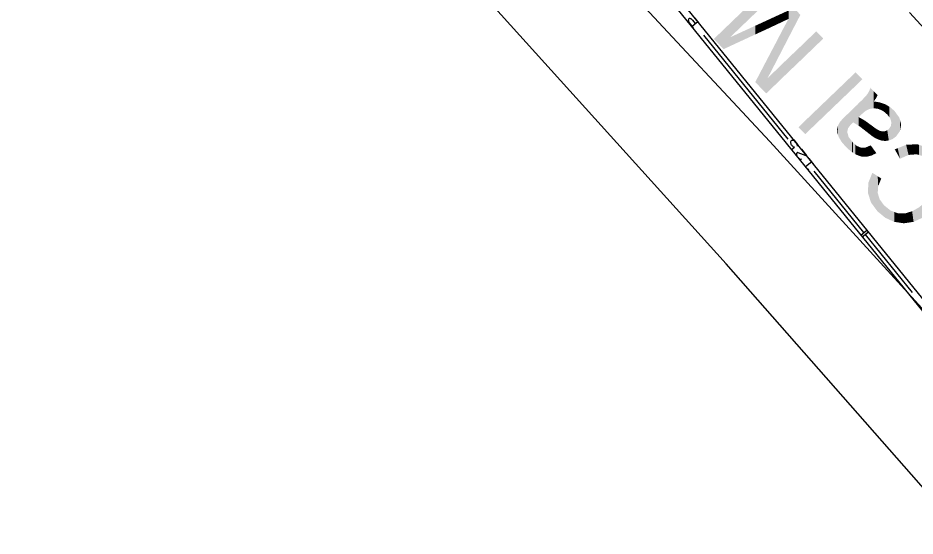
# Model space of a CAD drawing. Header units: inches. Extents: x 0.0008 to 0.0144, y 0.0003 to 0.0113.
# Drawn here: x 0.00937 to 0.009928, y 0.00157 to 0.001892 of the extents above; entities that cross this region are included whole.
import ezdxf

# ---------------------------------------------------------------- set-up
doc = ezdxf.new("R2010")
doc.units = ezdxf.units.IN
doc.header["$MEASUREMENT"] = 0
doc.layers.add('Standard', color=7, linetype='Continuous')

# ---------------------------------------------------------------- blocks, each defined once
blk = doc.blocks.new('*U529')
at = {"color": 7, "linetype": 'ByBlock'}
for points in [[(0.252017, 0.045876), (0.251997, 0.046046), (0.252017, 0.046054)], [(0.252035, 0.045884), (0.252017, 0.046054), (0.252035, 0.046061)], [(0.252073, 0.045901), (0.252035, 0.046061), (0.252073, 0.046063)], [(0.25213, 0.045906), (0.252073, 0.046063), (0.25213, 0.046066)], [(0.252152, 0.045907), (0.25213, 0.046066), (0.252152, 0.046067)], [(0.252201, 0.045912), (0.252152, 0.046067), (0.252201, 0.046069)], [(0.252201, 0.045912), (0.252201, 0.046069), (0.252209, 0.045909)], [(0.252209, 0.045909), (0.252201, 0.046069), (0.252209, 0.046069)], [(0.252209, 0.045909), (0.252209, 0.046069), (0.252236, 0.045901)], [(0.252236, 0.045901), (0.252236, 0.046061), (0.252304, 0.045881)], [(0.251902, 0.045906), (0.251855, 0.045989), (0.251902, 0.046008)], [(0.251939, 0.045841), (0.251902, 0.046008), (0.251939, 0.046023)], [(0.251902, 0.045906), (0.251902, 0.046008), (0.251939, 0.045841)], [(0.251997, 0.045867), (0.251939, 0.046023), (0.251997, 0.046046)], [(0.252304, 0.045881), (0.252304, 0.046038), (0.252319, 0.045876)], [(0.252319, 0.045876), (0.252319, 0.046033), (0.25233, 0.045868)], [(0.25233, 0.045868), (0.25233, 0.04603), (0.252371, 0.045837)], [(0.252371, 0.045837), (0.252371, 0.046017), (0.252422, 0.045797)], [(0.252422, 0.045797), (0.252422, 0.045977), (0.252429, 0.045787)], [(0.252429, 0.045787), (0.252429, 0.045971), (0.252449, 0.045761)], [(0.252449, 0.045761), (0.252449, 0.045956), (0.252488, 0.045708)], [(0.252488, 0.045708), (0.252488, 0.045926), (0.252499, 0.045677)], [(0.252499, 0.045677), (0.252499, 0.045917), (0.252515, 0.045636)], [(0.252515, 0.045636), (0.252515, 0.045905), (0.252527, 0.045604)], [(0.252527, 0.045604), (0.252527, 0.045889), (0.252532, 0.045491)], [(0.251479, 0.045152), (0.251439, 0.045463), (0.251479, 0.045563)], [(0.251501, 0.045121), (0.251479, 0.045563), (0.251501, 0.04562)], [(0.251479, 0.045152), (0.251479, 0.045563), (0.251501, 0.045121)], [(0.251501, 0.045121), (0.251501, 0.04562), (0.251581, 0.045012)], [(0.251581, 0.045012), (0.251581, 0.045568), (0.251586, 0.045007)], [(0.252532, 0.045124), (0.252527, 0.045472), (0.252532, 0.045491)], [(0.251439, 0.045279), (0.251431, 0.045305), (0.251439, 0.045463)], [(0.251439, 0.045279), (0.251439, 0.045463), (0.251479, 0.045152)], [(0.252488, 0.045072), (0.252449, 0.045294), (0.252488, 0.045357)], [(0.252499, 0.045086), (0.252488, 0.045357), (0.252499, 0.045376)], [(0.252515, 0.045104), (0.252499, 0.045376), (0.252515, 0.04543)], [(0.252527, 0.045118), (0.252515, 0.04543), (0.252527, 0.045472)], [(0.251586, 0.045007), (0.251586, 0.0453), (0.251594, 0.045001)], [(0.251594, 0.045001), (0.251594, 0.045274), (0.251617, 0.044982)], [(0.252422, 0.045006), (0.252371, 0.045196), (0.252422, 0.045253)], [(0.252429, 0.045012), (0.252422, 0.045253), (0.252429, 0.045262)], [(0.252449, 0.045027), (0.252429, 0.045262), (0.252449, 0.045294)], [(0.251617, 0.044982), (0.251617, 0.0452), (0.251642, 0.044962)], [(0.251642, 0.044962), (0.251642, 0.045167), (0.251685, 0.044926)], [(0.251685, 0.044926), (0.251685, 0.045107), (0.251704, 0.04491)], [(0.251704, 0.04491), (0.251704, 0.045092), (0.251789, 0.044871)], [(0.252236, 0.044883), (0.252209, 0.045057), (0.252236, 0.045072)], [(0.252304, 0.044915), (0.252236, 0.045072), (0.252304, 0.045128)], [(0.252319, 0.044926), (0.252304, 0.045128), (0.252319, 0.045141)], [(0.25233, 0.044935), (0.252319, 0.045141), (0.25233, 0.04515)], [(0.252371, 0.044967), (0.25233, 0.04515), (0.252371, 0.045196)], [(0.251789, 0.044871), (0.251789, 0.045024), (0.251846, 0.044845)], [(0.251846, 0.044845), (0.251846, 0.045002), (0.251855, 0.044844)], [(0.251855, 0.044844), (0.251855, 0.044999), (0.251902, 0.044837)], [(0.251902, 0.044837), (0.251902, 0.044981), (0.251939, 0.044831)], [(0.251939, 0.044831), (0.251939, 0.04498), (0.251997, 0.044822)], [(0.252035, 0.044827), (0.252017, 0.044978), (0.252035, 0.044983)], [(0.252073, 0.044833), (0.252035, 0.044983), (0.252073, 0.044995)], [(0.25213, 0.044842), (0.252073, 0.044995), (0.25213, 0.045012)], [(0.252152, 0.044845), (0.25213, 0.045012), (0.252152, 0.045024)], [(0.252201, 0.044868), (0.252152, 0.045024), (0.252201, 0.045052)], [(0.252209, 0.044871), (0.252201, 0.045052), (0.252209, 0.045057)]]:
    blk.add_solid(points, dxfattribs=at)
at = {"color": 7, "linetype": 'ByBlock', "extrusion": (0, 0, -1)}
for points in [[(-0.252017, 0.045876), (-0.252017, 0.046054), (-0.252035, 0.045884)], [(-0.252035, 0.045884), (-0.252035, 0.046061), (-0.252073, 0.045901)], [(-0.252073, 0.045901), (-0.252073, 0.046063), (-0.25213, 0.045906)], [(-0.25213, 0.045906), (-0.25213, 0.046066), (-0.252152, 0.045907)], [(-0.252152, 0.045907), (-0.252152, 0.046067), (-0.252201, 0.045912)], [(-0.252236, 0.045901), (-0.252209, 0.046069), (-0.252236, 0.046061)], [(-0.252304, 0.045881), (-0.252236, 0.046061), (-0.252304, 0.046038)], [(-0.251939, 0.045841), (-0.251939, 0.046023), (-0.251997, 0.045867)], [(-0.251997, 0.045867), (-0.251997, 0.046046), (-0.252017, 0.045876)], [(-0.252319, 0.045876), (-0.252304, 0.046038), (-0.252319, 0.046033)], [(-0.25233, 0.045868), (-0.252319, 0.046033), (-0.25233, 0.04603)], [(-0.252371, 0.045837), (-0.25233, 0.04603), (-0.252371, 0.046017)], [(-0.252422, 0.045797), (-0.252371, 0.046017), (-0.252422, 0.045977)], [(-0.252429, 0.045787), (-0.252422, 0.045977), (-0.252429, 0.045971)], [(-0.252449, 0.045761), (-0.252429, 0.045971), (-0.252449, 0.045956)], [(-0.252488, 0.045708), (-0.252449, 0.045956), (-0.252488, 0.045926)], [(-0.252499, 0.045677), (-0.252488, 0.045926), (-0.252499, 0.045917)], [(-0.252515, 0.045636), (-0.252499, 0.045917), (-0.252515, 0.045905)], [(-0.252527, 0.045604), (-0.252515, 0.045905), (-0.252527, 0.045889)], [(-0.252532, 0.045491), (-0.252527, 0.045889), (-0.252532, 0.045882)], [(-0.252532, 0.045124), (-0.252532, 0.045882), (-0.252563, 0.045159)], [(-0.252563, 0.045159), (-0.252532, 0.045882), (-0.252563, 0.045843)], [(-0.252563, 0.045159), (-0.252563, 0.045843), (-0.252627, 0.045275)], [(-0.252627, 0.045275), (-0.252563, 0.045843), (-0.252627, 0.045759)], [(-0.252627, 0.045275), (-0.252627, 0.045759), (-0.252645, 0.045307)], [(-0.252645, 0.045307), (-0.252627, 0.045759), (-0.252645, 0.045712)], [(-0.252645, 0.045307), (-0.252645, 0.045712), (-0.252684, 0.045448)], [(-0.252684, 0.045448), (-0.252645, 0.045712), (-0.252684, 0.045611)], [(-0.251581, 0.045012), (-0.251501, 0.04562), (-0.251581, 0.045568)], [(-0.251586, 0.045007), (-0.251581, 0.045568), (-0.251586, 0.045565)], [(-0.251586, 0.0453), (-0.251586, 0.045565), (-0.251594, 0.045409)], [(-0.251594, 0.045409), (-0.251586, 0.045565), (-0.251594, 0.04556)], [(-0.251594, 0.045409), (-0.251594, 0.04556), (-0.251617, 0.045467)], [(-0.251617, 0.045467), (-0.251594, 0.04556), (-0.251617, 0.045545)], [(-0.251617, 0.045467), (-0.251617, 0.045545), (-0.251642, 0.045529)], [(-0.252684, 0.045448), (-0.252684, 0.045611), (-0.252687, 0.045461)], [(-0.252488, 0.045072), (-0.252488, 0.045357), (-0.252499, 0.045086)], [(-0.252499, 0.045086), (-0.252499, 0.045376), (-0.252515, 0.045104)], [(-0.252515, 0.045104), (-0.252515, 0.04543), (-0.252527, 0.045118)], [(-0.252527, 0.045118), (-0.252527, 0.045472), (-0.252532, 0.045124)], [(-0.251594, 0.045001), (-0.251586, 0.0453), (-0.251594, 0.045274)], [(-0.251617, 0.044982), (-0.251594, 0.045274), (-0.251617, 0.0452)], [(-0.252422, 0.045006), (-0.252422, 0.045253), (-0.252429, 0.045012)], [(-0.252429, 0.045012), (-0.252429, 0.045262), (-0.252449, 0.045027)], [(-0.252449, 0.045027), (-0.252449, 0.045294), (-0.252488, 0.045072)], [(-0.251642, 0.044962), (-0.251617, 0.0452), (-0.251642, 0.045167)], [(-0.251685, 0.044926), (-0.251642, 0.045167), (-0.251685, 0.045107)], [(-0.251704, 0.04491), (-0.251685, 0.045107), (-0.251704, 0.045092)], [(-0.251789, 0.044871), (-0.251704, 0.045092), (-0.251789, 0.045024)], [(-0.252236, 0.044883), (-0.252236, 0.045072), (-0.252304, 0.044915)], [(-0.252304, 0.044915), (-0.252304, 0.045128), (-0.252319, 0.044926)], [(-0.252319, 0.044926), (-0.252319, 0.045141), (-0.25233, 0.044935)], [(-0.25233, 0.044935), (-0.25233, 0.04515), (-0.252371, 0.044967)], [(-0.252371, 0.044967), (-0.252371, 0.045196), (-0.252422, 0.045006)], [(-0.251846, 0.044845), (-0.251789, 0.045024), (-0.251846, 0.045002)], [(-0.251855, 0.044844), (-0.251846, 0.045002), (-0.251855, 0.044999)], [(-0.251902, 0.044837), (-0.251855, 0.044999), (-0.251902, 0.044981)], [(-0.251939, 0.044831), (-0.251902, 0.044981), (-0.251939, 0.04498)], [(-0.251997, 0.044822), (-0.251939, 0.04498), (-0.251997, 0.044979)], [(-0.251997, 0.044822), (-0.251997, 0.044979), (-0.252017, 0.044825)], [(-0.252017, 0.044825), (-0.251997, 0.044979), (-0.252017, 0.044978)], [(-0.252017, 0.044825), (-0.252017, 0.044978), (-0.252035, 0.044827)], [(-0.252035, 0.044827), (-0.252035, 0.044983), (-0.252073, 0.044833)], [(-0.252073, 0.044833), (-0.252073, 0.044995), (-0.25213, 0.044842)], [(-0.25213, 0.044842), (-0.25213, 0.045012), (-0.252152, 0.044845)], [(-0.252152, 0.044845), (-0.252152, 0.045024), (-0.252201, 0.044868)], [(-0.252201, 0.044868), (-0.252201, 0.045052), (-0.252209, 0.044871)], [(-0.252209, 0.044871), (-0.252209, 0.045057), (-0.252236, 0.044883)]]:
    blk.add_solid(points, dxfattribs=at)
blk = doc.blocks.new('*U530')
at = {"color": 7, "linetype": 'ByBlock'}
for points in [[(0.25145, 0.046624), (0.251426, 0.046866), (0.25145, 0.046907)], [(0.251453, 0.046626), (0.25145, 0.046907), (0.251453, 0.046915)], [(0.251472, 0.046629), (0.251453, 0.046915), (0.251472, 0.046961)], [(0.251356, 0.046563), (0.251328, 0.046758), (0.251356, 0.046786)], [(0.25138, 0.046584), (0.251356, 0.046786), (0.25138, 0.046813)], [(0.251394, 0.046595), (0.25138, 0.046813), (0.251394, 0.046828)], [(0.251406, 0.046601), (0.251394, 0.046828), (0.251406, 0.046841)], [(0.251394, 0.046595), (0.251394, 0.046828), (0.251394, 0.046828)], [(0.251421, 0.046609), (0.251406, 0.046841), (0.251421, 0.046857)], [(0.251426, 0.046612), (0.251421, 0.046857), (0.251426, 0.046866)], [(0.251198, 0.046415), (0.251187, 0.04662), (0.251198, 0.04663)], [(0.251232, 0.046395), (0.251198, 0.04663), (0.251232, 0.046663)], [(0.251198, 0.046415), (0.251198, 0.04663), (0.251232, 0.046395)], [(0.251246, 0.046386), (0.251232, 0.046663), (0.251246, 0.046677)], [(0.251232, 0.046395), (0.251232, 0.046663), (0.251246, 0.046386)], [(0.251259, 0.046378), (0.251246, 0.046677), (0.251259, 0.046689)], [(0.251246, 0.046386), (0.251246, 0.046677), (0.251259, 0.046378)], [(0.251285, 0.046362), (0.251259, 0.046689), (0.251285, 0.046716)], [(0.251259, 0.046378), (0.251259, 0.046689), (0.251285, 0.046362)], [(0.251297, 0.04651), (0.251285, 0.046716), (0.251297, 0.046728)], [(0.251326, 0.046538), (0.251297, 0.046728), (0.251326, 0.046756)], [(0.251328, 0.04654), (0.251326, 0.046756), (0.251328, 0.046758)], [(0.251326, 0.046538), (0.251326, 0.046756), (0.251326, 0.046756)], [(0.251526, 0.046638), (0.251526, 0.046745), (0.251537, 0.046636)], [(0.251537, 0.046636), (0.251537, 0.046743), (0.251559, 0.046633)], [(0.251559, 0.046633), (0.251559, 0.04674), (0.251564, 0.046632)], [(0.251564, 0.046632), (0.251564, 0.046739), (0.251567, 0.046632)], [(0.251567, 0.046632), (0.251567, 0.046738), (0.251583, 0.04663)], [(0.251583, 0.04663), (0.251583, 0.046736), (0.251593, 0.046628)], [(0.251593, 0.046628), (0.251593, 0.046734), (0.251601, 0.046627)], [(0.251601, 0.046627), (0.251601, 0.046733), (0.251615, 0.04662)], [(0.251615, 0.04662), (0.251615, 0.04673), (0.251626, 0.046615)], [(0.251626, 0.046615), (0.251626, 0.046728), (0.25165, 0.046604)], [(0.25165, 0.046604), (0.25165, 0.04672), (0.251655, 0.046602)], [(0.251655, 0.046602), (0.251655, 0.046718), (0.251673, 0.046593)], [(0.251673, 0.046593), (0.251673, 0.046711), (0.251694, 0.046576)], [(0.251694, 0.046576), (0.251694, 0.046704), (0.251709, 0.046564)], [(0.251709, 0.046564), (0.251709, 0.046699), (0.251711, 0.046562)], [(0.251711, 0.046562), (0.251711, 0.046698), (0.251729, 0.046546)], [(0.251729, 0.046546), (0.251729, 0.046687), (0.251737, 0.04654)], [(0.251737, 0.04654), (0.251737, 0.046682), (0.251761, 0.046508)], [(0.251761, 0.046508), (0.251761, 0.046668), (0.251769, 0.046497)], [(0.251769, 0.046497), (0.251769, 0.046663), (0.251783, 0.046478)], [(0.251783, 0.046478), (0.251783, 0.046654), (0.251785, 0.046476)], [(0.251785, 0.046476), (0.251785, 0.046653), (0.251793, 0.046446)], [(0.251793, 0.046446), (0.251793, 0.046646), (0.251803, 0.046413)], [(0.25108, 0.046031), (0.251023, 0.04646), (0.25108, 0.046517)], [(0.251084, 0.046028), (0.25108, 0.046517), (0.251084, 0.046521)], [(0.25108, 0.046031), (0.25108, 0.046517), (0.251084, 0.046028)], [(0.251104, 0.04601), (0.251084, 0.046521), (0.251104, 0.04654)], [(0.251084, 0.046028), (0.251084, 0.046521), (0.251104, 0.04601)], [(0.251119, 0.046325), (0.251104, 0.04654), (0.251119, 0.046554)], [(0.251126, 0.046334), (0.251119, 0.046554), (0.251126, 0.046561)], [(0.251162, 0.04638), (0.251126, 0.046561), (0.251162, 0.046596)], [(0.251169, 0.046388), (0.251162, 0.046596), (0.251169, 0.046602)], [(0.251179, 0.046398), (0.251169, 0.046602), (0.251179, 0.046612)], [(0.251187, 0.046405), (0.251179, 0.046612), (0.251187, 0.04662)], [(0.251285, 0.046362), (0.251285, 0.046499), (0.251297, 0.046354)], [(0.251297, 0.046354), (0.251297, 0.046492), (0.251326, 0.046332)], [(0.250959, 0.046219), (0.250948, 0.04632), (0.250959, 0.046364)], [(0.250969, 0.046186), (0.250959, 0.046364), (0.250969, 0.046383)], [(0.250959, 0.046219), (0.250959, 0.046364), (0.250969, 0.046186)], [(0.250987, 0.046155), (0.250969, 0.046383), (0.250987, 0.046417)], [(0.250969, 0.046186), (0.250969, 0.046383), (0.250987, 0.046155)], [(0.251012, 0.046112), (0.250987, 0.046417), (0.251012, 0.046447)], [(0.250987, 0.046155), (0.250987, 0.046417), (0.251012, 0.046112)], [(0.251023, 0.046099), (0.251012, 0.046447), (0.251023, 0.04646)], [(0.251012, 0.046112), (0.251012, 0.046447), (0.251023, 0.046099)], [(0.251023, 0.046099), (0.251023, 0.04646), (0.25108, 0.046031)], [(0.251326, 0.046332), (0.251326, 0.046476), (0.251326, 0.046332)], [(0.251326, 0.046332), (0.251326, 0.046476), (0.251328, 0.046331)], [(0.251328, 0.046331), (0.251328, 0.046474), (0.251356, 0.046309)], [(0.251356, 0.046309), (0.251356, 0.046459), (0.25138, 0.04629)], [(0.25138, 0.04629), (0.25138, 0.046445), (0.251394, 0.046279)], [(0.251394, 0.046279), (0.251394, 0.046435), (0.251394, 0.046279)], [(0.251394, 0.046279), (0.251394, 0.046435), (0.251406, 0.04627)], [(0.251406, 0.04627), (0.251406, 0.046427), (0.251421, 0.046259)], [(0.251421, 0.046259), (0.251421, 0.046416), (0.251426, 0.046255)], [(0.251426, 0.046255), (0.251426, 0.046412), (0.25145, 0.046236)], [(0.25145, 0.046236), (0.25145, 0.046395), (0.251453, 0.046233)], [(0.251453, 0.046233), (0.251453, 0.046392), (0.251472, 0.046219)], [(0.251472, 0.046219), (0.251472, 0.046379), (0.251475, 0.046216)], [(0.251475, 0.046216), (0.251475, 0.046376), (0.251483, 0.04621)], [(0.251483, 0.04621), (0.251483, 0.046371), (0.25149, 0.046204)], [(0.25149, 0.046204), (0.25149, 0.046366), (0.251501, 0.046197)], [(0.251501, 0.046197), (0.251501, 0.046358), (0.251523, 0.046182)], [(0.251523, 0.046182), (0.251523, 0.046341), (0.251526, 0.04618)], [(0.251526, 0.04618), (0.251526, 0.046339), (0.251537, 0.046172)], [(0.251783, 0.046137), (0.251769, 0.046321), (0.251783, 0.046342)], [(0.251785, 0.046138), (0.251783, 0.046342), (0.251785, 0.046344)], [(0.251793, 0.046141), (0.251785, 0.046344), (0.251793, 0.046356)], [(0.251803, 0.046145), (0.251793, 0.046356), (0.251803, 0.046413)], [(0.250948, 0.046253), (0.250945, 0.046311), (0.250948, 0.04632)], [(0.250948, 0.046253), (0.250948, 0.04632), (0.250959, 0.046219)], [(0.251104, 0.04601), (0.251104, 0.046265), (0.251119, 0.045996)], [(0.251119, 0.045996), (0.251119, 0.046212), (0.251126, 0.04599)], [(0.251537, 0.046172), (0.251537, 0.046331), (0.251559, 0.046162)], [(0.251559, 0.046162), (0.251559, 0.046316), (0.251564, 0.046159)], [(0.251564, 0.046159), (0.251564, 0.046312), (0.251567, 0.046158)], [(0.251567, 0.046158), (0.251567, 0.04631), (0.251583, 0.04615)], [(0.251583, 0.04615), (0.251583, 0.046301), (0.251593, 0.046145)], [(0.251593, 0.046145), (0.251593, 0.046295), (0.251601, 0.046143)], [(0.251601, 0.046143), (0.251601, 0.046291), (0.251615, 0.046138)], [(0.251615, 0.046138), (0.251615, 0.046283), (0.251626, 0.046135)], [(0.251626, 0.046135), (0.251626, 0.04628), (0.25165, 0.046127)], [(0.25165, 0.046127), (0.25165, 0.046274), (0.251655, 0.046127)], [(0.251673, 0.046125), (0.251655, 0.046272), (0.251673, 0.046273)], [(0.251655, 0.046127), (0.251655, 0.046272), (0.251673, 0.046125)], [(0.251694, 0.046123), (0.251673, 0.046273), (0.251694, 0.046274)], [(0.251673, 0.046125), (0.251673, 0.046273), (0.251694, 0.046123)], [(0.251709, 0.046122), (0.251694, 0.046274), (0.251709, 0.046279)], [(0.251694, 0.046123), (0.251694, 0.046274), (0.251709, 0.046122)], [(0.251711, 0.046122), (0.251709, 0.046279), (0.251711, 0.04628)], [(0.251729, 0.046125), (0.251711, 0.04628), (0.251729, 0.046286)], [(0.251737, 0.046126), (0.251729, 0.046286), (0.251737, 0.046292)], [(0.251761, 0.04613), (0.251737, 0.046292), (0.251761, 0.046309)], [(0.251769, 0.046131), (0.251761, 0.046309), (0.251769, 0.046321)], [(0.251126, 0.04599), (0.251126, 0.046185), (0.251162, 0.045957)], [(0.251162, 0.045957), (0.251162, 0.046137), (0.251169, 0.045953)], [(0.251169, 0.045953), (0.251169, 0.046128), (0.251179, 0.045947)], [(0.251179, 0.045947), (0.251179, 0.046114), (0.251187, 0.045942)], [(0.251187, 0.045942), (0.251187, 0.046103), (0.251198, 0.045935)], [(0.251198, 0.045935), (0.251198, 0.046094), (0.251232, 0.045914)], [(0.251232, 0.045914), (0.251232, 0.046065), (0.251246, 0.045906)], [(0.251246, 0.045906), (0.251246, 0.046053), (0.251259, 0.045901)], [(0.251259, 0.045901), (0.251259, 0.046042), (0.251285, 0.045891)], [(0.251285, 0.045891), (0.251285, 0.046031), (0.251297, 0.045887)], [(0.251297, 0.045887), (0.251297, 0.046026), (0.251326, 0.045876)], [(0.251326, 0.045876), (0.251326, 0.046014), (0.251326, 0.045876)], [(0.251326, 0.045876), (0.251326, 0.046014), (0.251328, 0.045875)], [(0.251328, 0.045875), (0.251326, 0.046014), (0.251328, 0.046014)], [(0.251356, 0.045874), (0.251328, 0.046014), (0.251356, 0.046016)], [(0.251328, 0.045875), (0.251328, 0.046014), (0.251356, 0.045874)], [(0.25138, 0.045872), (0.251356, 0.046016), (0.25138, 0.046018)], [(0.251356, 0.045874), (0.251356, 0.046016), (0.25138, 0.045872)], [(0.25138, 0.045872), (0.25138, 0.046018), (0.251394, 0.045872)], [(0.251394, 0.045872), (0.25138, 0.046018), (0.251394, 0.046018)], [(0.251406, 0.045871), (0.251394, 0.046018), (0.251406, 0.046023)], [(0.251394, 0.045872), (0.251394, 0.046018), (0.251394, 0.045872)], [(0.251394, 0.045872), (0.251394, 0.046018), (0.251394, 0.046018)], [(0.251394, 0.045872), (0.251394, 0.046018), (0.251406, 0.045871)], [(0.251421, 0.045875), (0.251406, 0.046023), (0.251421, 0.046029)], [(0.251426, 0.045876), (0.251421, 0.046029), (0.251426, 0.046032)], [(0.25145, 0.045882), (0.251426, 0.046032), (0.25145, 0.046042)], [(0.251453, 0.045882), (0.25145, 0.046042), (0.251453, 0.046043)], [(0.251472, 0.045887), (0.251453, 0.046043), (0.251472, 0.046051)], [(0.251475, 0.045887), (0.251472, 0.046051), (0.251475, 0.046052)]]:
    blk.add_solid(points, dxfattribs=at)
at = {"color": 7, "linetype": 'ByBlock', "extrusion": (0, 0, -1)}
for points in [[(-0.25145, 0.046624), (-0.25145, 0.046907), (-0.251453, 0.046626)], [(-0.251453, 0.046626), (-0.251453, 0.046915), (-0.251472, 0.046629)], [(-0.251472, 0.046629), (-0.251472, 0.046961), (-0.251475, 0.04663)], [(-0.251475, 0.04663), (-0.251472, 0.046961), (-0.251475, 0.046957)], [(-0.251475, 0.04663), (-0.251475, 0.046957), (-0.251483, 0.046631)], [(-0.251483, 0.046631), (-0.251475, 0.046957), (-0.251483, 0.046949)], [(-0.251483, 0.046631), (-0.251483, 0.046949), (-0.25149, 0.046632)], [(-0.25149, 0.046632), (-0.251483, 0.046949), (-0.25149, 0.046942)], [(-0.25149, 0.046632), (-0.25149, 0.046942), (-0.251501, 0.046634)], [(-0.251501, 0.046634), (-0.25149, 0.046942), (-0.251501, 0.04693)], [(-0.251501, 0.046634), (-0.251501, 0.04693), (-0.251523, 0.046637)], [(-0.251523, 0.046637), (-0.251501, 0.04693), (-0.251523, 0.046907)], [(-0.251523, 0.046745), (-0.251523, 0.046907), (-0.251526, 0.046749)], [(-0.251526, 0.046749), (-0.251523, 0.046907), (-0.251526, 0.046904)], [(-0.251356, 0.046563), (-0.251356, 0.046786), (-0.25138, 0.046584)], [(-0.25138, 0.046584), (-0.25138, 0.046813), (-0.251394, 0.046595)], [(-0.251394, 0.046595), (-0.251394, 0.046828), (-0.251394, 0.046595)], [(-0.251394, 0.046595), (-0.251394, 0.046828), (-0.251406, 0.046601)], [(-0.251406, 0.046601), (-0.251406, 0.046841), (-0.251421, 0.046609)], [(-0.251421, 0.046609), (-0.251421, 0.046857), (-0.251426, 0.046612)], [(-0.251426, 0.046612), (-0.251426, 0.046866), (-0.25145, 0.046624)], [(-0.251526, 0.046749), (-0.251526, 0.046904), (-0.251537, 0.046765)], [(-0.251537, 0.046765), (-0.251526, 0.046904), (-0.251537, 0.046892)], [(-0.251537, 0.046765), (-0.251537, 0.046892), (-0.251559, 0.046795)], [(-0.251559, 0.046795), (-0.251537, 0.046892), (-0.251559, 0.04687)], [(-0.251559, 0.046795), (-0.251559, 0.04687), (-0.251564, 0.046806)], [(-0.251564, 0.046806), (-0.251559, 0.04687), (-0.251564, 0.046864)], [(-0.251564, 0.046806), (-0.251564, 0.046864), (-0.251567, 0.046812)], [(-0.251567, 0.046812), (-0.251564, 0.046864), (-0.251567, 0.046861)], [(-0.251567, 0.046812), (-0.251567, 0.046861), (-0.251583, 0.046845)], [(-0.251285, 0.046499), (-0.251285, 0.046716), (-0.251297, 0.04651)], [(-0.251297, 0.04651), (-0.251297, 0.046728), (-0.251326, 0.046538)], [(-0.251326, 0.046538), (-0.251326, 0.046756), (-0.251326, 0.046538)], [(-0.251326, 0.046538), (-0.251326, 0.046756), (-0.251328, 0.04654)], [(-0.251328, 0.04654), (-0.251328, 0.046758), (-0.251356, 0.046563)], [(-0.251523, 0.046637), (-0.251523, 0.046745), (-0.251526, 0.046638)], [(-0.251526, 0.046638), (-0.251523, 0.046745), (-0.251526, 0.046745)], [(-0.251537, 0.046636), (-0.251526, 0.046745), (-0.251537, 0.046743)], [(-0.251559, 0.046633), (-0.251537, 0.046743), (-0.251559, 0.04674)], [(-0.251564, 0.046632), (-0.251559, 0.04674), (-0.251564, 0.046739)], [(-0.251567, 0.046632), (-0.251564, 0.046739), (-0.251567, 0.046738)], [(-0.251583, 0.04663), (-0.251567, 0.046738), (-0.251583, 0.046736)], [(-0.251593, 0.046628), (-0.251583, 0.046736), (-0.251593, 0.046734)], [(-0.251601, 0.046627), (-0.251593, 0.046734), (-0.251601, 0.046733)], [(-0.251615, 0.04662), (-0.251601, 0.046733), (-0.251615, 0.04673)], [(-0.251626, 0.046615), (-0.251615, 0.04673), (-0.251626, 0.046728)], [(-0.25165, 0.046604), (-0.251626, 0.046728), (-0.25165, 0.04672)], [(-0.251655, 0.046602), (-0.25165, 0.04672), (-0.251655, 0.046718)], [(-0.251673, 0.046593), (-0.251655, 0.046718), (-0.251673, 0.046711)], [(-0.251694, 0.046576), (-0.251673, 0.046711), (-0.251694, 0.046704)], [(-0.251709, 0.046564), (-0.251694, 0.046704), (-0.251709, 0.046699)], [(-0.251711, 0.046562), (-0.251709, 0.046699), (-0.251711, 0.046698)], [(-0.251729, 0.046546), (-0.251711, 0.046698), (-0.251729, 0.046687)], [(-0.251737, 0.04654), (-0.251729, 0.046687), (-0.251737, 0.046682)], [(-0.251761, 0.046508), (-0.251737, 0.046682), (-0.251761, 0.046668)], [(-0.251769, 0.046497), (-0.251761, 0.046668), (-0.251769, 0.046663)], [(-0.251783, 0.046478), (-0.251769, 0.046663), (-0.251783, 0.046654)], [(-0.251785, 0.046476), (-0.251783, 0.046654), (-0.251785, 0.046653)], [(-0.251793, 0.046446), (-0.251785, 0.046653), (-0.251793, 0.046646)], [(-0.251803, 0.046413), (-0.251793, 0.046646), (-0.251803, 0.046638)], [(-0.251803, 0.046145), (-0.251803, 0.046638), (-0.251826, 0.046155)], [(-0.251826, 0.046155), (-0.251803, 0.046638), (-0.251826, 0.046617)], [(-0.251104, 0.046265), (-0.251104, 0.04654), (-0.251119, 0.046325)], [(-0.251119, 0.046325), (-0.251119, 0.046554), (-0.251126, 0.046334)], [(-0.251126, 0.046334), (-0.251126, 0.046561), (-0.251162, 0.04638)], [(-0.251162, 0.04638), (-0.251162, 0.046596), (-0.251169, 0.046388)], [(-0.251169, 0.046388), (-0.251169, 0.046602), (-0.251179, 0.046398)], [(-0.251179, 0.046398), (-0.251179, 0.046612), (-0.251187, 0.046405)], [(-0.251187, 0.046405), (-0.251187, 0.04662), (-0.251198, 0.046415)], [(-0.251297, 0.046354), (-0.251285, 0.046499), (-0.251297, 0.046492)], [(-0.251326, 0.046332), (-0.251297, 0.046492), (-0.251326, 0.046476)], [(-0.251826, 0.046155), (-0.251826, 0.046617), (-0.25185, 0.046173)], [(-0.25185, 0.046173), (-0.251826, 0.046617), (-0.25185, 0.046597)], [(-0.25185, 0.046173), (-0.25185, 0.046597), (-0.251877, 0.046194)], [(-0.251877, 0.046194), (-0.25185, 0.046597), (-0.251877, 0.046559)], [(-0.251877, 0.046194), (-0.251877, 0.046559), (-0.251928, 0.046266)], [(-0.251928, 0.046266), (-0.251877, 0.046559), (-0.251928, 0.046489)], [(-0.251928, 0.046266), (-0.251928, 0.046489), (-0.251938, 0.046279)], [(-0.251938, 0.046279), (-0.251928, 0.046489), (-0.251938, 0.046451)], [(-0.251326, 0.046332), (-0.251326, 0.046476), (-0.251326, 0.046476)], [(-0.251328, 0.046331), (-0.251326, 0.046476), (-0.251328, 0.046474)], [(-0.251356, 0.046309), (-0.251328, 0.046474), (-0.251356, 0.046459)], [(-0.25138, 0.04629), (-0.251356, 0.046459), (-0.25138, 0.046445)], [(-0.251394, 0.046279), (-0.25138, 0.046445), (-0.251394, 0.046435)], [(-0.251394, 0.046279), (-0.251394, 0.046435), (-0.251394, 0.046435)], [(-0.251406, 0.04627), (-0.251394, 0.046435), (-0.251406, 0.046427)], [(-0.251421, 0.046259), (-0.251406, 0.046427), (-0.251421, 0.046416)], [(-0.251426, 0.046255), (-0.251421, 0.046416), (-0.251426, 0.046412)], [(-0.25145, 0.046236), (-0.251426, 0.046412), (-0.25145, 0.046395)], [(-0.251453, 0.046233), (-0.25145, 0.046395), (-0.251453, 0.046392)], [(-0.251472, 0.046219), (-0.251453, 0.046392), (-0.251472, 0.046379)], [(-0.251475, 0.046216), (-0.251472, 0.046379), (-0.251475, 0.046376)], [(-0.251483, 0.04621), (-0.251475, 0.046376), (-0.251483, 0.046371)], [(-0.25149, 0.046204), (-0.251483, 0.046371), (-0.25149, 0.046366)], [(-0.251501, 0.046197), (-0.25149, 0.046366), (-0.251501, 0.046358)], [(-0.251523, 0.046182), (-0.251501, 0.046358), (-0.251523, 0.046341)], [(-0.251526, 0.04618), (-0.251523, 0.046341), (-0.251526, 0.046339)], [(-0.251537, 0.046172), (-0.251526, 0.046339), (-0.251537, 0.046331)], [(-0.251783, 0.046137), (-0.251783, 0.046342), (-0.251785, 0.046138)], [(-0.251785, 0.046138), (-0.251785, 0.046344), (-0.251793, 0.046141)], [(-0.251793, 0.046141), (-0.251793, 0.046356), (-0.251803, 0.046145)], [(-0.251938, 0.046279), (-0.251938, 0.046451), (-0.251956, 0.046381)], [(-0.251119, 0.045996), (-0.251104, 0.046265), (-0.251119, 0.046212)], [(-0.251126, 0.04599), (-0.251119, 0.046212), (-0.251126, 0.046185)], [(-0.251559, 0.046162), (-0.251537, 0.046331), (-0.251559, 0.046316)], [(-0.251564, 0.046159), (-0.251559, 0.046316), (-0.251564, 0.046312)], [(-0.251567, 0.046158), (-0.251564, 0.046312), (-0.251567, 0.04631)], [(-0.251583, 0.04615), (-0.251567, 0.04631), (-0.251583, 0.046301)], [(-0.251593, 0.046145), (-0.251583, 0.046301), (-0.251593, 0.046295)], [(-0.251601, 0.046143), (-0.251593, 0.046295), (-0.251601, 0.046291)], [(-0.251615, 0.046138), (-0.251601, 0.046291), (-0.251615, 0.046283)], [(-0.251626, 0.046135), (-0.251615, 0.046283), (-0.251626, 0.04628)], [(-0.25165, 0.046127), (-0.251626, 0.04628), (-0.25165, 0.046274)], [(-0.251655, 0.046127), (-0.25165, 0.046274), (-0.251655, 0.046272)], [(-0.251709, 0.046122), (-0.251709, 0.046279), (-0.251711, 0.046122)], [(-0.251711, 0.046122), (-0.251711, 0.04628), (-0.251729, 0.046125)], [(-0.251729, 0.046125), (-0.251729, 0.046286), (-0.251737, 0.046126)], [(-0.251737, 0.046126), (-0.251737, 0.046292), (-0.251761, 0.04613)], [(-0.251761, 0.04613), (-0.251761, 0.046309), (-0.251769, 0.046131)], [(-0.251769, 0.046131), (-0.251769, 0.046321), (-0.251783, 0.046137)], [(-0.251162, 0.045957), (-0.251126, 0.046185), (-0.251162, 0.046137)], [(-0.251169, 0.045953), (-0.251162, 0.046137), (-0.251169, 0.046128)], [(-0.251179, 0.045947), (-0.251169, 0.046128), (-0.251179, 0.046114)], [(-0.251187, 0.045942), (-0.251179, 0.046114), (-0.251187, 0.046103)], [(-0.251198, 0.045935), (-0.251187, 0.046103), (-0.251198, 0.046094)], [(-0.251232, 0.045914), (-0.251198, 0.046094), (-0.251232, 0.046065)], [(-0.251246, 0.045906), (-0.251232, 0.046065), (-0.251246, 0.046053)], [(-0.251259, 0.045901), (-0.251246, 0.046053), (-0.251259, 0.046042)], [(-0.251285, 0.045891), (-0.251259, 0.046042), (-0.251285, 0.046031)], [(-0.251297, 0.045887), (-0.251285, 0.046031), (-0.251297, 0.046026)], [(-0.251326, 0.045876), (-0.251297, 0.046026), (-0.251326, 0.046014)], [(-0.251326, 0.045876), (-0.251326, 0.046014), (-0.251326, 0.046014)], [(-0.251406, 0.045871), (-0.251406, 0.046023), (-0.251421, 0.045875)], [(-0.251421, 0.045875), (-0.251421, 0.046029), (-0.251426, 0.045876)], [(-0.251426, 0.045876), (-0.251426, 0.046032), (-0.25145, 0.045882)], [(-0.25145, 0.045882), (-0.25145, 0.046042), (-0.251453, 0.045882)], [(-0.251453, 0.045882), (-0.251453, 0.046043), (-0.251472, 0.045887)], [(-0.251472, 0.045887), (-0.251472, 0.046051), (-0.251475, 0.045887)], [(-0.251475, 0.045887), (-0.251475, 0.046052), (-0.251483, 0.045889)], [(-0.251483, 0.045889), (-0.251475, 0.046052), (-0.251483, 0.046042)], [(-0.251483, 0.045889), (-0.251483, 0.046042), (-0.25149, 0.045893)], [(-0.25149, 0.045893), (-0.251483, 0.046042), (-0.25149, 0.046032)], [(-0.25149, 0.045893), (-0.25149, 0.046032), (-0.251501, 0.045898)], [(-0.251501, 0.045898), (-0.25149, 0.046032), (-0.251501, 0.046017)], [(-0.251501, 0.045898), (-0.251501, 0.046017), (-0.251523, 0.04591)], [(-0.251523, 0.04591), (-0.251501, 0.046017), (-0.251523, 0.045986)], [(-0.251523, 0.04591), (-0.251523, 0.045986), (-0.251526, 0.045911)], [(-0.251526, 0.045911), (-0.251523, 0.045986), (-0.251526, 0.045982)], [(-0.251526, 0.045911), (-0.251526, 0.045982), (-0.251537, 0.045916)], [(-0.251537, 0.045916), (-0.251526, 0.045982), (-0.251537, 0.045967)], [(-0.251537, 0.045916), (-0.251537, 0.045967), (-0.251559, 0.045927)], [(-0.251559, 0.045927), (-0.251537, 0.045967), (-0.251559, 0.045938)], [(-0.251559, 0.045927), (-0.251559, 0.045938), (-0.251564, 0.04593)]]:
    blk.add_solid(points, dxfattribs=at)
blk = doc.blocks.new('*U531')
at = {"color": 7, "linetype": 'ByBlock'}
for points in [[(0.251237, 0.046992), (0.250441, 0.046442), (0.251237, 0.047205)], [(0.250441, 0.046229), (0.250441, 0.046442), (0.251237, 0.046992)], [(0.250441, 0.046229), (0.250335, 0.046339), (0.250441, 0.046442)]]:
    blk.add_solid(points, dxfattribs=at)
at = {"color": 7, "linetype": 'ByBlock', "extrusion": (0, 0, -1)}
blk.add_solid([(-0.251237, 0.046992), (-0.251237, 0.047205), (-0.251343, 0.047095)], dxfattribs=at)
blk = doc.blocks.new('*U532')
at = {"color": 7, "linetype": 'ByBlock'}
for points in [[(0.249824, 0.048304), (0.249652, 0.04836), (0.249824, 0.048525)], [(0.249848, 0.048327), (0.249824, 0.048525), (0.249848, 0.048548)], [(0.249899, 0.048376), (0.249848, 0.048548), (0.249899, 0.048597)], [(0.249652, 0.048139), (0.249255, 0.047979), (0.249652, 0.04836)], [(0.250177, 0.048048), (0.250139, 0.048164), (0.250177, 0.048182)], [(0.250261, 0.047913), (0.250177, 0.048182), (0.250261, 0.04822)], [(0.249255, 0.047758), (0.249255, 0.047979), (0.249652, 0.048139)], [(0.249899, 0.047917), (0.249848, 0.04803), (0.249899, 0.048054)], [(0.249987, 0.047958), (0.249899, 0.048054), (0.249987, 0.048094)], [(0.25001, 0.047969), (0.249987, 0.048094), (0.25001, 0.048105)], [(0.250085, 0.048004), (0.25001, 0.048105), (0.250085, 0.048139)], [(0.250097, 0.04801), (0.250085, 0.048139), (0.250097, 0.048145)], [(0.250139, 0.04803), (0.250097, 0.048145), (0.250139, 0.048164)], [(0.250177, 0.047751), (0.250139, 0.047977), (0.250177, 0.048048)], [(0.249255, 0.047619), (0.249152, 0.04788), (0.249255, 0.047979)], [(0.249652, 0.047803), (0.249255, 0.047758), (0.249652, 0.04794)], [(0.249824, 0.047882), (0.249652, 0.04794), (0.249824, 0.048019)], [(0.249652, 0.047803), (0.249652, 0.04794), (0.249824, 0.047882)], [(0.249848, 0.047893), (0.249824, 0.048019), (0.249848, 0.04803)], [(0.250097, 0.047597), (0.250085, 0.047877), (0.250097, 0.0479)], [(0.250139, 0.047677), (0.250097, 0.0479), (0.250139, 0.047977)], [(0.249152, 0.047571), (0.248998, 0.047732), (0.249152, 0.04788)], [(0.249255, 0.047619), (0.249255, 0.047758), (0.249652, 0.047803)], [(0.250085, 0.047573), (0.25001, 0.047734), (0.250085, 0.047877)], [(0.250615, 0.047631), (0.250365, 0.047611), (0.250615, 0.047852)], [(0.249987, 0.047383), (0.249899, 0.047523), (0.249987, 0.047689)], [(0.25001, 0.047428), (0.249987, 0.047689), (0.25001, 0.047734)], [(0.250365, 0.04739), (0.250365, 0.047611), (0.250615, 0.047631)], [(0.249899, 0.047214), (0.249848, 0.047425), (0.249899, 0.047523)], [(0.250261, 0.047291), (0.250177, 0.047431), (0.250261, 0.047512)], [(0.250365, 0.04739), (0.250261, 0.047512), (0.250365, 0.047611)], [(0.249824, 0.046871), (0.249652, 0.047051), (0.249824, 0.04738)], [(0.249848, 0.046894), (0.249824, 0.04738), (0.249848, 0.047425)], [(0.250085, 0.047122), (0.25001, 0.04727), (0.250085, 0.047343)], [(0.250097, 0.047134), (0.250085, 0.047343), (0.250097, 0.047355)], [(0.250139, 0.047174), (0.250097, 0.047355), (0.250139, 0.047395)], [(0.250177, 0.04721), (0.250139, 0.047395), (0.250177, 0.047431)], [(0.249987, 0.047027), (0.249899, 0.047164), (0.249987, 0.047248)], [(0.25001, 0.047049), (0.249987, 0.047248), (0.25001, 0.04727)], [(0.249899, 0.046943), (0.249848, 0.047115), (0.249899, 0.047164)]]:
    blk.add_solid(points, dxfattribs=at)
at = {"color": 7, "linetype": 'ByBlock', "extrusion": (0, 0, -1)}
for points in [[(-0.249824, 0.048304), (-0.249824, 0.048525), (-0.249848, 0.048327)], [(-0.249848, 0.048327), (-0.249848, 0.048548), (-0.249899, 0.048376)], [(-0.249899, 0.048376), (-0.249899, 0.048597), (-0.249987, 0.04846)], [(-0.249987, 0.04846), (-0.249899, 0.048597), (-0.249987, 0.048507)], [(-0.249987, 0.04846), (-0.249987, 0.048507), (-0.25001, 0.048483)], [(-0.249652, 0.048139), (-0.249652, 0.04836), (-0.249824, 0.048304)], [(-0.250177, 0.047751), (-0.250177, 0.048182), (-0.250261, 0.047913)], [(-0.250261, 0.047913), (-0.250261, 0.04822), (-0.250365, 0.048113)], [(-0.249899, 0.047917), (-0.249899, 0.048054), (-0.249987, 0.047958)], [(-0.249987, 0.047958), (-0.249987, 0.048094), (-0.25001, 0.047969)], [(-0.25001, 0.047969), (-0.25001, 0.048105), (-0.250085, 0.048004)], [(-0.250085, 0.048004), (-0.250085, 0.048139), (-0.250097, 0.04801)], [(-0.250097, 0.04801), (-0.250097, 0.048145), (-0.250139, 0.04803)], [(-0.250139, 0.04803), (-0.250139, 0.048164), (-0.250177, 0.048048)], [(-0.249824, 0.047882), (-0.249824, 0.048019), (-0.249848, 0.047893)], [(-0.249848, 0.047893), (-0.249848, 0.04803), (-0.249899, 0.047917)], [(-0.250097, 0.047597), (-0.250097, 0.0479), (-0.250139, 0.047677)], [(-0.250139, 0.047677), (-0.250139, 0.047977), (-0.250177, 0.047751)], [(-0.249152, 0.047571), (-0.249152, 0.04788), (-0.249255, 0.047619)], [(-0.250085, 0.047573), (-0.250085, 0.047877), (-0.250097, 0.047597)], [(-0.250615, 0.047631), (-0.250615, 0.047852), (-0.250726, 0.047737)], [(-0.249987, 0.047383), (-0.249987, 0.047689), (-0.25001, 0.047428)], [(-0.25001, 0.047428), (-0.25001, 0.047734), (-0.250085, 0.047573)], [(-0.249899, 0.047214), (-0.249899, 0.047523), (-0.249987, 0.047383)], [(-0.250261, 0.047291), (-0.250261, 0.047512), (-0.250365, 0.04739)], [(-0.249824, 0.046871), (-0.249824, 0.04738), (-0.249848, 0.046894)], [(-0.249848, 0.047115), (-0.249848, 0.047425), (-0.249899, 0.047214)], [(-0.250085, 0.047122), (-0.250085, 0.047343), (-0.250097, 0.047134)], [(-0.250097, 0.047134), (-0.250097, 0.047355), (-0.250139, 0.047174)], [(-0.250139, 0.047174), (-0.250139, 0.047395), (-0.250177, 0.04721)], [(-0.250177, 0.04721), (-0.250177, 0.047431), (-0.250261, 0.047291)], [(-0.249987, 0.047027), (-0.249987, 0.047248), (-0.25001, 0.047049)], [(-0.25001, 0.047049), (-0.25001, 0.04727), (-0.250085, 0.047122)], [(-0.249848, 0.046894), (-0.249848, 0.047115), (-0.249899, 0.046943)], [(-0.249899, 0.046943), (-0.249899, 0.047164), (-0.249987, 0.047027)]]:
    blk.add_solid(points, dxfattribs=at)

msp = doc.modelspace()

# ---------------------------------------------------------------- linework, layer by layer
at = {"layer": 'Standard', "color": 51, "linetype": 'ByBlock'}
for p, q in [((0.00911546, 0.00271764), (0.01034202, 0.00120565)), ((0.01034519, 0.00120953), (0.00912063, 0.00271905))]:
    msp.add_line(p, q, dxfattribs=at)
at = {"layer": 'Standard', "color": 100, "linetype": 'ByBlock'}
for p, q in [((0.00981064, 0.00173946), (0.00933672, 0.00226384)), ((0.00992474, 0.00189561), (0.01014321, 0.00165596)), ((0.01005497, 0.00146188), (0.00981064, 0.00173946))]:
    msp.add_line(p, q, dxfattribs=at)
at = {"layer": 'Standard', "color": 2, "linetype": 'ByBlock'}
for p, q in [((0.00963302, 0.00203523), (0.00983791, 0.00181554)), ((0.00983791, 0.00181554), (0.01005259, 0.00158006))]:
    msp.add_line(p, q, dxfattribs=at)
at = {"layer": 'Standard', "color": 7, "linetype": 'ByBlock'}
for p, q in [((0.00979396, 0.00188902), (0.00979143, 0.00189214)), ((0.00979039, 0.00188612), (0.00978786, 0.00188924)), ((0.0097895, 0.00188722), (0.00979307, 0.00189012)), ((0.00978983, 0.00189084), (0.00979146, 0.00188882)), ((0.00984935, 0.00181684), (0.00979681, 0.0018816)), ((0.00985275, 0.00181656), (0.00985513, 0.00181362)), ((0.00985513, 0.00181362), (0.00985513, 0.00181363)), ((0.00985132, 0.00181054), (0.00985316, 0.00181203)), ((0.00986042, 0.00180667), (0.00985552, 0.00180847)), ((0.00985713, 0.00181038), (0.00985751, 0.00181069)), ((0.00985751, 0.00181069), (0.00986063, 0.00180684)), ((0.00985889, 0.001809), (0.00985911, 0.00180872)), ((0.00985436, 0.00180744), (0.00985442, 0.00180717)), ((0.00986391, 0.0018028), (0.0098601, 0.00179971)), ((0.00986063, 0.00180684), (0.00986042, 0.00180667)), ((0.0098654, 0.00180097), (0.00986227, 0.00180482)), ((0.00986391, 0.0018028), (0.00986391, 0.0018028)), ((0.00986391, 0.0018028), (0.00986392, 0.00180279)), ((0.00986017, 0.00179963), (0.00986208, 0.00179797)), ((0.00989637, 0.00175887), (0.00986542, 0.00179703)), ((0.00989448, 0.00175734), (0.00989828, 0.00176042)), ((0.00989537, 0.00175623), (0.00989918, 0.00175932)), ((0.00992658, 0.00172163), (0.00989727, 0.00175777)), ((0.00989828, 0.00176042), (0.00989829, 0.00176043)), ((0.00989918, 0.00175932), (0.00989918, 0.00175933))]:
    msp.add_line(p, q, dxfattribs=at)
for points in [[(0.00978983, 0.00189084), (0.00978955, 0.00189115), (0.00978924, 0.00189141), (0.00978892, 0.00189162), (0.0097886, 0.00189177), (0.00978828, 0.00189186), (0.00978799, 0.00189187), (0.00978772, 0.00189182), (0.00978751, 0.00189169), (0.00978734, 0.0018915), (0.00978723, 0.00189126), (0.00978718, 0.00189097), (0.0097872, 0.00189064), (0.00978728, 0.00189029), (0.00978742, 0.00188993), (0.00978762, 0.00188958), (0.00978786, 0.00188924)], [(0.00985072, 0.00181491), (0.00985076, 0.00181456), (0.00985086, 0.00181419), (0.00985102, 0.00181383), (0.00985124, 0.00181348), (0.0098515, 0.00181315), (0.0098518, 0.00181287)], [(0.00985145, 0.00181608), (0.00985117, 0.00181588), (0.00985096, 0.00181561), (0.00985082, 0.00181526), (0.00985076, 0.00181486)], [(0.00985347, 0.00181554), (0.00985312, 0.0018158), (0.00985275, 0.00181601), (0.00985239, 0.00181614), (0.00985204, 0.0018162), (0.00985172, 0.00181618), (0.00985144, 0.00181609)], [(0.00985518, 0.00181251), (0.00985507, 0.00181304), (0.00985488, 0.00181359), (0.00985461, 0.00181414), (0.00985427, 0.00181467), (0.00985386, 0.00181516), (0.00985341, 0.00181561)], [(0.00985188, 0.00181277), (0.00985227, 0.00181246), (0.00985269, 0.00181222), (0.00985311, 0.00181208)], [(0.00985549, 0.00180851), (0.00985523, 0.00180855), (0.00985499, 0.00180854), (0.00985478, 0.00180846), (0.00985461, 0.00180833), (0.00985449, 0.00180815), (0.00985441, 0.00180792), (0.00985439, 0.00180766), (0.00985442, 0.00180737)], [(0.00985445, 0.00180712), (0.00985465, 0.0018066), (0.00985494, 0.00180608)], [(0.00985544, 0.00180545), (0.00985587, 0.00180508), (0.00985632, 0.00180479)], [(0.0098564, 0.00180469), (0.00985668, 0.00180457), (0.00985695, 0.00180451), (0.0098572, 0.00180451), (0.00985742, 0.00180457), (0.00985761, 0.00180469)]]:
    msp.add_lwpolyline(points, dxfattribs=at)

# ---------------------------------------------------------------- block references
at = {"color": 7, "linetype": 'ByBlock', "xscale": 0.03937007874015748, "yscale": 0.03937007874015748, "zscale": 0.03937007874015748}
for name in ['*U532', '*U531', '*U530', '*U529']:
    msp.add_blockref(name, (0, 0), dxfattribs=at)

doc.saveas('drawing.dxf')
